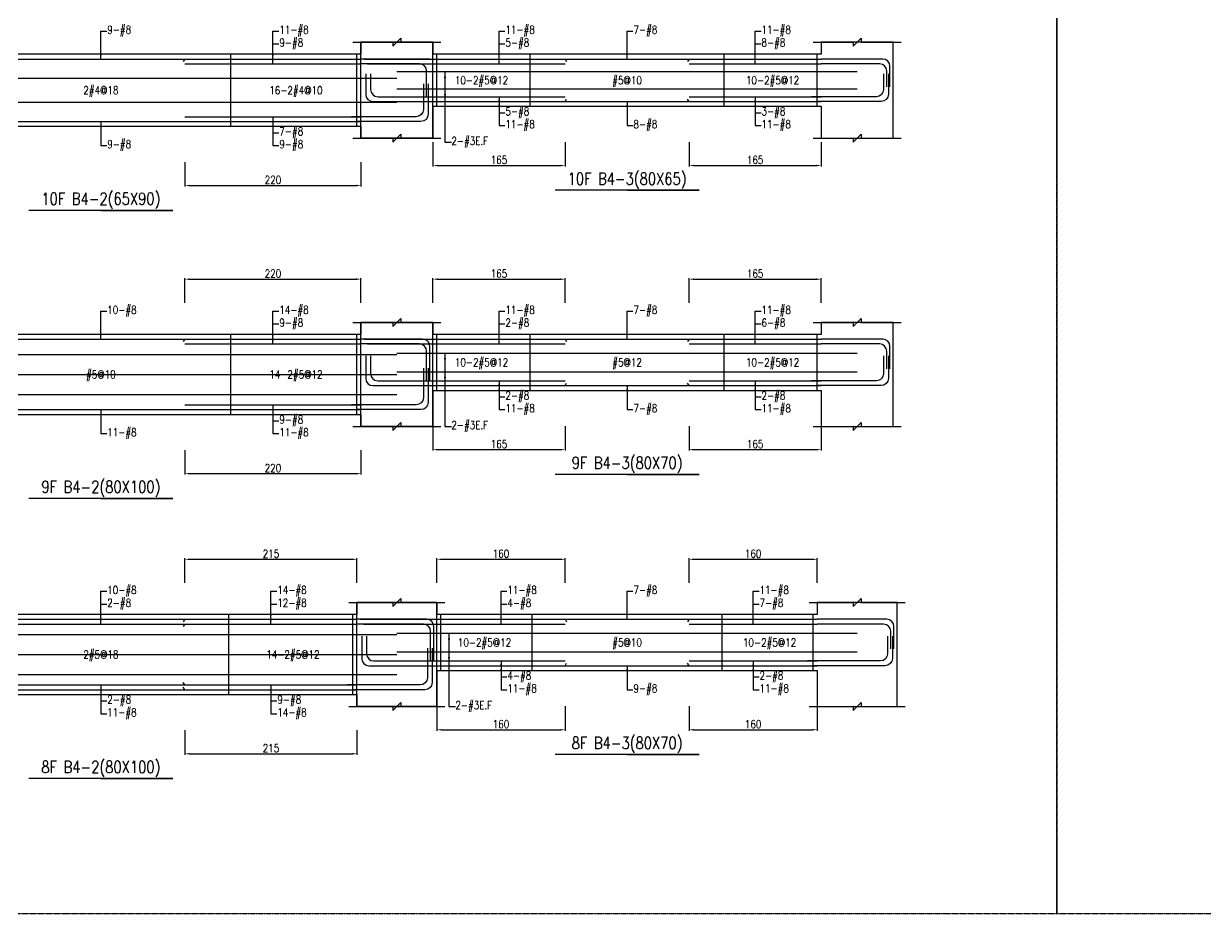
# Model space of a CAD drawing. Header units: millimetres. Extents: x 0 to 84580, y -12276 to 4373.
# Drawn here: x 28083 to 29560, y -3069 to -1957 of the extents above; entities that cross this region are included whole.
import ezdxf
from ezdxf.enums import TextEntityAlignment as Align

# ---------------------------------------------------------------- set-up
doc = ezdxf.new("R2010")
doc.units = ezdxf.units.MM
doc.header["$MEASUREMENT"] = 0
doc.linetypes.add('CENTER', pattern=[2, 1.25, -0.25, 0.25, -0.25])
for name, color, linetype in [('S-DIM', 2, 'Continuous'), ('S-GRID', 1, 'CENTER'), ('S-LEADER', 2, 'Continuous'), ('S-RC', 130, 'Continuous'), ('S-REINF', 6, 'Continuous'), ('S-TEXT', 2, 'Continuous')]:
    doc.layers.add(name, color=color, linetype=linetype)
doc.styles.add('CS4', font='romans.shx', dxfattribs={"width": 0.8, "bigfont": 'lsp.shx'})
doc.styles.get("Standard").update_dxf_attribs({"font": 'arial.ttf'})
doc.dimstyles.new('ISO-25', dxfattribs={"dimtxt": 2.5, "dimasz": 2.5, "dimexe": 1.25, "dimexo": 0.625, "dimtad": 1, "dimtxsty": 'Standard', "dimcen": 2.5, "dimadec": 0, "dimazin": 0, "dimtfac": 1, "dimtmove": 0, "dimatfit": 3, "dimfxl": 0, "dimarcsym": 0})

# ---------------------------------------------------------------- blocks, each defined once
blk = doc.blocks.new('*D764')
at = {"layer": 'DEFPOINTS', "color": 0, "transparency": 16777216}
for p in [(28499.4, -2626.6), (28284.4, -2656.6), (28499.4, -2656.6)]:
    blk.add_point(p, dxfattribs=at)
at = {"layer": 'S-DIM', "color": 0, "lineweight": -2, "transparency": 16777216}
for p, q in [((28284.4, -2656), (28284.4, -2625.3)), ((28290.4, -2626.6), (28493.4, -2626.6)), ((28499.4, -2656), (28499.4, -2625.3))]:
    blk.add_line(p, q, dxfattribs=at)
at = {"layer": 'S-DIM', "color": 0, "transparency": 16777216}
for points in [[(28290.4, -2625.6), (28290.4, -2627.6), (28284.4, -2626.6)], [(28493.4, -2625.6), (28493.4, -2627.6), (28499.4, -2626.6)]]:
    blk.add_solid(points, dxfattribs=at)
at = {"layer": 'S-DIM', "color": 0, "transparency": 16777216, "insert": (28391.9, -2619.6), "char_height": 10, "attachment_point": 5, "style": 'CS4'}
blk.add_mtext('215', dxfattribs=at)
blk = doc.blocks.new('*D766')
at = {"layer": 'DEFPOINTS', "color": 0, "transparency": 16777216}
for p in [(28284.4, -2839.6), (28499.4, -2839.6), (28499.4, -2869.6)]:
    blk.add_point(p, dxfattribs=at)
at = {"layer": 'S-DIM', "color": 0, "lineweight": -2, "transparency": 16777216}
for p, q in [((28284.4, -2840.2), (28284.4, -2870.8)), ((28499.4, -2840.2), (28499.4, -2870.8)), ((28290.4, -2869.6), (28493.4, -2869.6))]:
    blk.add_line(p, q, dxfattribs=at)
at = {"layer": 'S-DIM', "color": 0, "transparency": 16777216}
for points in [[(28290.4, -2868.6), (28290.4, -2870.6), (28284.4, -2869.6)], [(28493.4, -2868.6), (28493.4, -2870.6), (28499.4, -2869.6)]]:
    blk.add_solid(points, dxfattribs=at)
at = {"layer": 'S-DIM', "color": 0, "transparency": 16777216, "insert": (28391.9, -2862.6), "char_height": 10, "attachment_point": 5, "style": 'CS4'}
blk.add_mtext('215', dxfattribs=at)
blk = doc.blocks.new('*D768')
at = {"layer": 'DEFPOINTS', "color": 0, "transparency": 16777216}
for p in [(28504.4, -2276.6), (28284.4, -2306.6), (28504.4, -2306.6)]:
    blk.add_point(p, dxfattribs=at)
at = {"layer": 'S-DIM', "color": 0, "lineweight": -2, "transparency": 16777216}
for p, q in [((28284.4, -2306), (28284.4, -2275.3)), ((28290.4, -2276.6), (28498.4, -2276.6)), ((28504.4, -2306), (28504.4, -2275.3))]:
    blk.add_line(p, q, dxfattribs=at)
at = {"layer": 'S-DIM', "color": 0, "transparency": 16777216}
for points in [[(28290.4, -2275.6), (28290.4, -2277.6), (28284.4, -2276.6)], [(28498.4, -2275.6), (28498.4, -2277.6), (28504.4, -2276.6)]]:
    blk.add_solid(points, dxfattribs=at)
at = {"layer": 'S-DIM', "color": 0, "transparency": 16777216, "insert": (28394.4, -2269.6), "char_height": 10, "attachment_point": 5, "style": 'CS4'}
blk.add_mtext('220', dxfattribs=at)
blk = doc.blocks.new('*D770')
at = {"layer": 'DEFPOINTS', "color": 0, "transparency": 16777216}
for p in [(28284.4, -2489.6), (28504.4, -2489.6), (28504.4, -2519.6)]:
    blk.add_point(p, dxfattribs=at)
at = {"layer": 'S-DIM', "color": 0, "lineweight": -2, "transparency": 16777216}
for p, q in [((28284.4, -2490.2), (28284.4, -2520.8)), ((28504.4, -2490.2), (28504.4, -2520.8)), ((28290.4, -2519.6), (28498.4, -2519.6))]:
    blk.add_line(p, q, dxfattribs=at)
at = {"layer": 'S-DIM', "color": 0, "transparency": 16777216}
for points in [[(28290.4, -2518.6), (28290.4, -2520.6), (28284.4, -2519.6)], [(28498.4, -2518.6), (28498.4, -2520.6), (28504.4, -2519.6)]]:
    blk.add_solid(points, dxfattribs=at)
at = {"layer": 'S-DIM', "color": 0, "transparency": 16777216, "insert": (28394.4, -2512.6), "char_height": 10, "attachment_point": 5, "style": 'CS4'}
blk.add_mtext('220', dxfattribs=at)
blk = doc.blocks.new('*D774')
at = {"layer": 'DEFPOINTS', "color": 0, "transparency": 16777216}
for p in [(28284.4, -2129.6), (28504.4, -2129.6), (28504.4, -2159.6)]:
    blk.add_point(p, dxfattribs=at)
at = {"layer": 'S-DIM', "color": 0, "lineweight": -2, "transparency": 16777216}
for p, q in [((28284.4, -2130.2), (28284.4, -2160.8)), ((28504.4, -2130.2), (28504.4, -2160.8)), ((28290.4, -2159.6), (28498.4, -2159.6))]:
    blk.add_line(p, q, dxfattribs=at)
at = {"layer": 'S-DIM', "color": 0, "transparency": 16777216}
for points in [[(28290.4, -2158.6), (28290.4, -2160.6), (28284.4, -2159.6)], [(28498.4, -2158.6), (28498.4, -2160.6), (28504.4, -2159.6)]]:
    blk.add_solid(points, dxfattribs=at)
at = {"layer": 'S-DIM', "color": 0, "transparency": 16777216, "insert": (28394.4, -2152.6), "char_height": 10, "attachment_point": 5, "style": 'CS4'}
blk.add_mtext('220', dxfattribs=at)
blk = doc.blocks.new('*D783')
at = {"layer": 'DEFPOINTS', "color": 0, "transparency": 16777216}
for p in [(28759.4, -2626.6), (28599.4, -2656.6), (28759.4, -2656.6)]:
    blk.add_point(p, dxfattribs=at)
at = {"layer": 'S-DIM', "color": 0, "lineweight": -2, "transparency": 16777216}
for p, q in [((28599.4, -2656), (28599.4, -2625.3)), ((28605.4, -2626.6), (28753.4, -2626.6)), ((28759.4, -2656), (28759.4, -2625.3))]:
    blk.add_line(p, q, dxfattribs=at)
at = {"layer": 'S-DIM', "color": 0, "transparency": 16777216}
for points in [[(28605.4, -2625.6), (28605.4, -2627.6), (28599.4, -2626.6)], [(28753.4, -2625.6), (28753.4, -2627.6), (28759.4, -2626.6)]]:
    blk.add_solid(points, dxfattribs=at)
at = {"layer": 'S-DIM', "color": 0, "transparency": 16777216, "insert": (28679.4, -2619.6), "char_height": 10, "attachment_point": 5, "style": 'CS4'}
blk.add_mtext('160', dxfattribs=at)
blk = doc.blocks.new('*D784')
at = {"layer": 'DEFPOINTS', "color": 0, "transparency": 16777216}
for p in [(29074.4, -2626.6), (28914.4, -2656.6), (29074.4, -2656.6)]:
    blk.add_point(p, dxfattribs=at)
at = {"layer": 'S-DIM', "color": 0, "lineweight": -2, "transparency": 16777216}
for p, q in [((28914.4, -2656), (28914.4, -2625.3)), ((28920.4, -2626.6), (29068.4, -2626.6)), ((29074.4, -2656), (29074.4, -2625.3))]:
    blk.add_line(p, q, dxfattribs=at)
at = {"layer": 'S-DIM', "color": 0, "transparency": 16777216}
for points in [[(28920.4, -2625.6), (28920.4, -2627.6), (28914.4, -2626.6)], [(29068.4, -2625.6), (29068.4, -2627.6), (29074.4, -2626.6)]]:
    blk.add_solid(points, dxfattribs=at)
at = {"layer": 'S-DIM', "color": 0, "transparency": 16777216, "insert": (28994.4, -2619.6), "char_height": 10, "attachment_point": 5, "style": 'CS4'}
blk.add_mtext('160', dxfattribs=at)
blk = doc.blocks.new('*D785')
at = {"layer": 'DEFPOINTS', "color": 0, "transparency": 16777216}
for p in [(28599.4, -2809.6), (28759.4, -2809.6), (28759.4, -2839.6)]:
    blk.add_point(p, dxfattribs=at)
at = {"layer": 'S-DIM', "color": 0, "lineweight": -2, "transparency": 16777216}
for p, q in [((28599.4, -2810.2), (28599.4, -2840.8)), ((28759.4, -2810.2), (28759.4, -2840.8)), ((28605.4, -2839.6), (28753.4, -2839.6))]:
    blk.add_line(p, q, dxfattribs=at)
at = {"layer": 'S-DIM', "color": 0, "transparency": 16777216}
for points in [[(28605.4, -2838.6), (28605.4, -2840.6), (28599.4, -2839.6)], [(28753.4, -2838.6), (28753.4, -2840.6), (28759.4, -2839.6)]]:
    blk.add_solid(points, dxfattribs=at)
at = {"layer": 'S-DIM', "color": 0, "transparency": 16777216, "insert": (28679.4, -2832.6), "char_height": 10, "attachment_point": 5, "style": 'CS4'}
blk.add_mtext('160', dxfattribs=at)
blk = doc.blocks.new('*D786')
at = {"layer": 'DEFPOINTS', "color": 0, "transparency": 16777216}
for p in [(28914.4, -2809.6), (29074.4, -2809.6), (29074.4, -2839.6)]:
    blk.add_point(p, dxfattribs=at)
at = {"layer": 'S-DIM', "color": 0, "lineweight": -2, "transparency": 16777216}
for p, q in [((28914.4, -2810.2), (28914.4, -2840.8)), ((29074.4, -2810.2), (29074.4, -2840.8)), ((28920.4, -2839.6), (29068.4, -2839.6))]:
    blk.add_line(p, q, dxfattribs=at)
at = {"layer": 'S-DIM', "color": 0, "transparency": 16777216}
for points in [[(28920.4, -2838.6), (28920.4, -2840.6), (28914.4, -2839.6)], [(29068.4, -2838.6), (29068.4, -2840.6), (29074.4, -2839.6)]]:
    blk.add_solid(points, dxfattribs=at)
at = {"layer": 'S-DIM', "color": 0, "transparency": 16777216, "insert": (28994.4, -2832.6), "char_height": 10, "attachment_point": 5, "style": 'CS4'}
blk.add_mtext('160', dxfattribs=at)
blk = doc.blocks.new('*D789')
at = {"layer": 'DEFPOINTS', "color": 0, "transparency": 16777216}
for p in [(28759.4, -2276.6), (28594.4, -2306.6), (28759.4, -2306.6)]:
    blk.add_point(p, dxfattribs=at)
at = {"layer": 'S-DIM', "color": 0, "lineweight": -2, "transparency": 16777216}
for p, q in [((28594.4, -2306), (28594.4, -2275.3)), ((28600.4, -2276.6), (28753.4, -2276.6)), ((28759.4, -2306), (28759.4, -2275.3))]:
    blk.add_line(p, q, dxfattribs=at)
at = {"layer": 'S-DIM', "color": 0, "transparency": 16777216}
for points in [[(28600.4, -2275.6), (28600.4, -2277.6), (28594.4, -2276.6)], [(28753.4, -2275.6), (28753.4, -2277.6), (28759.4, -2276.6)]]:
    blk.add_solid(points, dxfattribs=at)
at = {"layer": 'S-DIM', "color": 0, "transparency": 16777216, "insert": (28676.9, -2269.6), "char_height": 10, "attachment_point": 5, "style": 'CS4'}
blk.add_mtext('165', dxfattribs=at)
blk = doc.blocks.new('*D790')
at = {"layer": 'DEFPOINTS', "color": 0, "transparency": 16777216}
for p in [(29079.4, -2276.6), (28914.4, -2306.6), (29079.4, -2306.6)]:
    blk.add_point(p, dxfattribs=at)
at = {"layer": 'S-DIM', "color": 0, "lineweight": -2, "transparency": 16777216}
for p, q in [((28914.4, -2306), (28914.4, -2275.3)), ((28920.4, -2276.6), (29073.4, -2276.6)), ((29079.4, -2306), (29079.4, -2275.3))]:
    blk.add_line(p, q, dxfattribs=at)
at = {"layer": 'S-DIM', "color": 0, "transparency": 16777216}
for points in [[(28920.4, -2275.6), (28920.4, -2277.6), (28914.4, -2276.6)], [(29073.4, -2275.6), (29073.4, -2277.6), (29079.4, -2276.6)]]:
    blk.add_solid(points, dxfattribs=at)
at = {"layer": 'S-DIM', "color": 0, "transparency": 16777216, "insert": (28996.9, -2269.6), "char_height": 10, "attachment_point": 5, "style": 'CS4'}
blk.add_mtext('165', dxfattribs=at)
blk = doc.blocks.new('*D791')
at = {"layer": 'DEFPOINTS', "color": 0, "transparency": 16777216}
for p in [(28594.4, -2459.6), (28759.4, -2459.6), (28759.4, -2489.6)]:
    blk.add_point(p, dxfattribs=at)
at = {"layer": 'S-DIM', "color": 0, "lineweight": -2, "transparency": 16777216}
for p, q in [((28594.4, -2460.2), (28594.4, -2490.8)), ((28759.4, -2460.2), (28759.4, -2490.8)), ((28600.4, -2489.6), (28753.4, -2489.6))]:
    blk.add_line(p, q, dxfattribs=at)
at = {"layer": 'S-DIM', "color": 0, "transparency": 16777216}
for points in [[(28600.4, -2488.6), (28600.4, -2490.6), (28594.4, -2489.6)], [(28753.4, -2488.6), (28753.4, -2490.6), (28759.4, -2489.6)]]:
    blk.add_solid(points, dxfattribs=at)
at = {"layer": 'S-DIM', "color": 0, "transparency": 16777216, "insert": (28676.9, -2482.6), "char_height": 10, "attachment_point": 5, "style": 'CS4'}
blk.add_mtext('165', dxfattribs=at)
blk = doc.blocks.new('*D792')
at = {"layer": 'DEFPOINTS', "color": 0, "transparency": 16777216}
for p in [(28914.4, -2459.6), (29079.4, -2459.6), (29079.4, -2489.6)]:
    blk.add_point(p, dxfattribs=at)
at = {"layer": 'S-DIM', "color": 0, "lineweight": -2, "transparency": 16777216}
for p, q in [((28914.4, -2460.2), (28914.4, -2490.8)), ((29079.4, -2460.2), (29079.4, -2490.8)), ((28920.4, -2489.6), (29073.4, -2489.6))]:
    blk.add_line(p, q, dxfattribs=at)
at = {"layer": 'S-DIM', "color": 0, "transparency": 16777216}
for points in [[(28920.4, -2488.6), (28920.4, -2490.6), (28914.4, -2489.6)], [(29073.4, -2488.6), (29073.4, -2490.6), (29079.4, -2489.6)]]:
    blk.add_solid(points, dxfattribs=at)
at = {"layer": 'S-DIM', "color": 0, "transparency": 16777216, "insert": (28996.9, -2482.6), "char_height": 10, "attachment_point": 5, "style": 'CS4'}
blk.add_mtext('165', dxfattribs=at)
blk = doc.blocks.new('*D795')
at = {"layer": 'DEFPOINTS', "color": 0, "transparency": 16777216}
for p in [(28594.4, -2104.6), (28759.4, -2104.6), (28759.4, -2134.6)]:
    blk.add_point(p, dxfattribs=at)
at = {"layer": 'S-DIM', "color": 0, "lineweight": -2, "transparency": 16777216}
for p, q in [((28594.4, -2105.2), (28594.4, -2135.8)), ((28759.4, -2105.2), (28759.4, -2135.8)), ((28600.4, -2134.6), (28753.4, -2134.6))]:
    blk.add_line(p, q, dxfattribs=at)
at = {"layer": 'S-DIM', "color": 0, "transparency": 16777216}
for points in [[(28600.4, -2133.6), (28600.4, -2135.6), (28594.4, -2134.6)], [(28753.4, -2133.6), (28753.4, -2135.6), (28759.4, -2134.6)]]:
    blk.add_solid(points, dxfattribs=at)
at = {"layer": 'S-DIM', "color": 0, "transparency": 16777216, "insert": (28676.9, -2127.6), "char_height": 10, "attachment_point": 5, "style": 'CS4'}
blk.add_mtext('165', dxfattribs=at)
blk = doc.blocks.new('*D796')
at = {"layer": 'DEFPOINTS', "color": 0, "transparency": 16777216}
for p in [(28914.4, -2104.6), (29079.4, -2104.6), (29079.4, -2134.6)]:
    blk.add_point(p, dxfattribs=at)
at = {"layer": 'S-DIM', "color": 0, "lineweight": -2, "transparency": 16777216}
for p, q in [((28914.4, -2105.2), (28914.4, -2135.8)), ((29079.4, -2105.2), (29079.4, -2135.8)), ((28920.4, -2134.6), (29073.4, -2134.6))]:
    blk.add_line(p, q, dxfattribs=at)
at = {"layer": 'S-DIM', "color": 0, "transparency": 16777216}
for points in [[(28920.4, -2133.6), (28920.4, -2135.6), (28914.4, -2134.6)], [(29073.4, -2133.6), (29073.4, -2135.6), (29079.4, -2134.6)]]:
    blk.add_solid(points, dxfattribs=at)
at = {"layer": 'S-DIM', "color": 0, "transparency": 16777216, "insert": (28996.9, -2127.6), "char_height": 10, "attachment_point": 5, "style": 'CS4'}
blk.add_mtext('165', dxfattribs=at)

msp = doc.modelspace()

# ---------------------------------------------------------------- linework, layer by layer
at = {"layer": 'S-GRID'}
for points in [[(26145, -3069), (29374, -3069), (29374, -1000), (26145, -1000), (26145, -3069)], [(29374, -3069), (32603, -3069), (32603, -1000), (29374, -1000), (29374, -3069)]]:
    msp.add_lwpolyline(points, dxfattribs=at)
at = {"layer": 'S-RC'}
for points in [[(28494.395, -1980.575), (28544.395, -1980.585), (28544.394, -1985.585), (28554.396, -1975.587), (28554.395, -1980.587), (28604.395, -1980.597)], [(28494.395, -1980.575), (28544.395, -1980.585), (28544.394, -1985.585), (28554.396, -1975.587), (28554.395, -1980.587), (28604.395, -1980.597)], [(29069.395, -1980.575), (29119.395, -1980.585), (29119.394, -1985.585), (29129.396, -1975.587), (29129.395, -1980.587), (29179.395, -1980.597)], [(28504.395, -2085.575), (28504.395, -2100.575), (28594.395, -2100.575), (28594.395, -1980.575), (28504.395, -1980.575), (28504.395, -1995.575)], [(28594.395, -2060.575), (28594.395, -2100.575), (28504.395, -2100.575), (28504.395, -1980.575), (28594.395, -1980.575), (28594.395, -1995.575)], [(29079.395, -2060.575), (29079.395, -2100.575), (29169.395, -2100.575), (29169.395, -1980.575), (29079.395, -1980.575), (29079.395, -1995.575)], [(28504.395, -1995.575), (27854.395, -1995.575)], [(29079.395, -1995.575), (28594.395, -1995.575)], [(28594.395, -2060.575), (29079.395, -2060.575)], [(27854.395, -2085.575), (28504.395, -2085.575)], [(28494.395, -2100.575), (28544.395, -2100.585), (28544.394, -2105.585), (28554.396, -2095.587), (28554.395, -2100.587), (28604.395, -2100.597)], [(28494.395, -2100.575), (28544.395, -2100.585), (28544.394, -2105.585), (28554.396, -2095.587), (28554.395, -2100.587), (28604.395, -2100.597)], [(29069.395, -2100.575), (29119.395, -2100.585), (29119.394, -2105.585), (29129.396, -2095.587), (29129.395, -2100.587), (29179.395, -2100.597)], [(28836.895, -2165.575), (28926.895, -2165.575), (28746.895, -2165.575)], [(28179.395, -2190.575), (28269.395, -2190.575), (28089.395, -2190.575)], [(28494.395, -2330.575), (28544.395, -2330.585), (28544.394, -2335.585), (28554.396, -2325.587), (28554.395, -2330.587), (28604.395, -2330.597)], [(28494.395, -2330.575), (28544.395, -2330.585), (28544.394, -2335.585), (28554.396, -2325.587), (28554.395, -2330.587), (28604.395, -2330.597)], [(28504.395, -2445.575), (28504.395, -2460.575), (28594.395, -2460.575), (28594.395, -2330.575), (28504.395, -2330.575), (28504.395, -2345.575)], [(28594.395, -2415.575), (28594.395, -2460.575), (28504.395, -2460.575), (28504.395, -2330.575), (28594.395, -2330.575), (28594.395, -2345.575)], [(29069.395, -2330.575), (29119.395, -2330.585), (29119.394, -2335.585), (29129.396, -2325.587), (29129.395, -2330.587), (29179.395, -2330.597)], [(29079.395, -2415.575), (29079.395, -2460.575), (29169.395, -2460.575), (29169.395, -2330.575), (29079.395, -2330.575), (29079.395, -2345.575)], [(28504.395, -2345.575), (27854.395, -2345.575)], [(29079.395, -2345.575), (28594.395, -2345.575)], [(28594.395, -2415.575), (29079.395, -2415.575)], [(27854.395, -2445.575), (28504.395, -2445.575)], [(28494.395, -2460.575), (28544.395, -2460.585), (28544.394, -2465.585), (28554.396, -2455.587), (28554.395, -2460.587), (28604.395, -2460.597)], [(28494.395, -2460.575), (28544.395, -2460.585), (28544.394, -2465.585), (28554.396, -2455.587), (28554.395, -2460.587), (28604.395, -2460.597)], [(29069.395, -2460.575), (29119.395, -2460.585), (29119.394, -2465.585), (29129.396, -2455.587), (29129.395, -2460.587), (29179.395, -2460.597)], [(28836.895, -2520.575), (28926.895, -2520.575), (28746.895, -2520.575)], [(28179.395, -2550.575), (28269.395, -2550.575), (28089.395, -2550.575)], [(28489.395, -2680.575), (28544.395, -2680.586), (28544.394, -2685.586), (28554.396, -2675.588), (28554.395, -2680.588), (28609.395, -2680.599)], [(28489.395, -2680.575), (28544.395, -2680.586), (28544.394, -2685.586), (28554.396, -2675.588), (28554.395, -2680.588), (28609.395, -2680.599)], [(28499.395, -2795.575), (28499.395, -2810.575), (28599.395, -2810.575), (28599.395, -2680.575), (28499.395, -2680.575), (28499.395, -2695.575)], [(28599.395, -2765.575), (28599.395, -2810.575), (28499.395, -2810.575), (28499.395, -2680.575), (28599.395, -2680.575), (28599.395, -2695.575)], [(29064.395, -2680.575), (29119.395, -2680.586), (29119.394, -2685.586), (29129.396, -2675.588), (29129.395, -2680.588), (29184.395, -2680.599)], [(29074.395, -2765.575), (29074.395, -2810.575), (29174.395, -2810.575), (29174.395, -2680.575), (29074.395, -2680.575), (29074.395, -2695.575)], [(28499.395, -2695.575), (27859.395, -2695.575)], [(29074.395, -2695.575), (28599.395, -2695.575)], [(28599.395, -2765.575), (29074.395, -2765.575)], [(27859.395, -2795.575), (28499.395, -2795.575)], [(28489.395, -2810.575), (28544.395, -2810.586), (28544.394, -2815.586), (28554.396, -2805.588), (28554.395, -2810.588), (28609.395, -2810.599)], [(28489.395, -2810.575), (28544.395, -2810.586), (28544.394, -2815.586), (28554.396, -2805.588), (28554.395, -2810.588), (28609.395, -2810.599)], [(29064.395, -2810.575), (29119.395, -2810.586), (29119.394, -2815.586), (29129.396, -2805.588), (29129.395, -2810.588), (29184.395, -2810.599)], [(28836.895, -2870.575), (28926.895, -2870.575), (28746.895, -2870.575)], [(28179.395, -2900.575), (28269.395, -2900.575), (28089.395, -2900.575)]]:
    msp.add_lwpolyline(points, dxfattribs=at)
at = {"layer": 'S-REINF'}
for points in [[(28074.395, -2001.575), (28284.395, -2001.575)], [(28284.395, -2001.575), (28282.395, -2004.575)], [(28284.395, -2001.575), (28504.395, -2001.575)], [(28284.395, -2007.575), (28504.395, -2007.575)], [(28590.395, -2001.575), (28504.395, -2001.575)], [(28508.395, -2001.575), (28594.395, -2001.575)], [(28512.395, -2007.575), (28594.395, -2007.575)], [(28594.395, -2001.575), (28759.395, -2001.575)], [(28594.395, -2007.575), (28759.395, -2007.575)], [(28759.395, -2001.575), (28761.395, -2004.575)], [(28759.395, -2001.575), (28914.395, -2001.575)], [(28914.395, -2001.575), (28912.395, -2004.575)], [(28914.395, -2001.575), (29079.395, -2001.575)], [(28914.395, -2007.575), (29079.395, -2007.575)], [(28594.395, -2048.575), (28759.395, -2048.575)], [(28759.395, -2054.575), (28761.395, -2051.575)], [(28914.395, -2054.575), (28912.395, -2051.575)], [(28914.395, -2048.575), (29079.395, -2048.575)], [(28594.395, -2054.575), (28759.395, -2054.575)], [(28759.395, -2054.575), (28914.395, -2054.575)], [(28914.395, -2054.575), (29079.395, -2054.575)], [(28074.395, -2079.575), (28284.395, -2079.575)], [(28284.395, -2073.575), (28504.395, -2073.575)], [(28284.395, -2079.575), (28504.395, -2079.575)], [(28074.395, -2351.575), (28284.395, -2351.575)], [(28284.395, -2351.575), (28282.395, -2354.575)], [(28284.395, -2351.575), (28504.395, -2351.575)], [(28284.395, -2357.575), (28504.395, -2357.575)], [(28508.395, -2351.575), (28594.395, -2351.575)], [(28512.395, -2357.575), (28594.395, -2357.575)], [(28594.395, -2351.575), (28759.395, -2351.575)], [(28594.395, -2357.575), (28759.395, -2357.575)], [(28759.395, -2351.575), (28761.395, -2354.575)], [(28759.395, -2351.575), (28914.395, -2351.575)], [(28914.395, -2351.575), (28912.395, -2354.575)], [(28914.395, -2351.575), (29079.395, -2351.575)], [(28914.395, -2357.575), (29079.395, -2357.575)], [(28594.395, -2403.575), (28759.395, -2403.575)], [(28759.395, -2409.575), (28761.395, -2406.575)], [(28914.395, -2409.575), (28912.395, -2406.575)], [(28914.395, -2403.575), (29079.395, -2403.575)], [(28594.395, -2409.575), (28759.395, -2409.575)], [(28759.395, -2409.575), (28914.395, -2409.575)], [(28914.395, -2409.575), (29079.395, -2409.575)], [(28284.395, -2433.575), (28504.395, -2433.575)], [(28074.395, -2439.575), (28284.395, -2439.575)], [(28284.395, -2439.575), (28504.395, -2439.575)], [(28074.395, -2701.575), (28284.395, -2701.575)], [(28284.395, -2701.575), (28282.395, -2704.575)], [(28284.395, -2701.575), (28499.395, -2701.575)], [(28503.395, -2701.575), (28599.395, -2701.575)], [(28599.395, -2701.575), (28759.395, -2701.575)], [(28759.395, -2701.575), (28761.395, -2704.575)], [(28759.395, -2701.575), (28914.395, -2701.575)], [(28914.395, -2701.575), (28912.395, -2704.575)], [(28914.395, -2701.575), (29074.395, -2701.575)], [(28074.395, -2707.575), (28284.395, -2707.575)], [(28284.395, -2707.575), (28282.395, -2710.575)], [(28284.395, -2707.575), (28499.395, -2707.575)], [(28507.395, -2707.575), (28599.395, -2707.575)], [(28599.395, -2707.575), (28759.395, -2707.575)], [(28914.395, -2707.575), (29074.395, -2707.575)], [(28599.395, -2753.575), (28759.395, -2753.575)], [(28599.395, -2759.575), (28759.395, -2759.575)], [(28759.395, -2759.575), (28761.395, -2756.575)], [(28759.395, -2759.575), (28914.395, -2759.575)], [(28914.395, -2759.575), (28912.395, -2756.575)], [(28914.395, -2753.575), (29074.395, -2753.575)], [(28914.395, -2759.575), (29074.395, -2759.575)], [(28074.395, -2783.575), (28284.395, -2783.575)], [(28074.395, -2789.575), (28284.395, -2789.575)], [(28284.395, -2783.575), (28282.395, -2780.575)], [(28284.395, -2789.575), (28282.395, -2786.575)], [(28284.395, -2783.575), (28499.395, -2783.575)], [(28284.395, -2789.575), (28499.395, -2789.575)]]:
    msp.add_lwpolyline(points, dxfattribs=at)
at = {"layer": 'S-REINF', "color": 1}
for points in [[(28341.895, -2085.575), (28341.895, -1995.575)], [(28499.395, -2085.575), (28499.395, -1995.575)], [(28599.395, -2060.575), (28599.395, -1995.575)], [(28715.645, -2060.575), (28715.645, -1995.575)], [(28958.145, -2060.575), (28958.145, -1995.575)], [(29074.395, -2060.575), (29074.395, -1995.575)], [(28549.395, -2017.242), (29124.395, -2017.242)], [(27809.395, -2025.575), (28549.395, -2025.575)], [(28549.395, -2038.908), (29124.395, -2038.908)], [(27809.395, -2055.575), (28549.395, -2055.575)], [(28341.895, -2445.575), (28341.895, -2345.575)], [(28499.395, -2445.575), (28499.395, -2345.575)], [(28599.395, -2415.575), (28599.395, -2345.575)], [(28715.645, -2415.575), (28715.645, -2345.575)], [(28958.145, -2415.575), (28958.145, -2345.575)], [(29074.395, -2415.575), (29074.395, -2345.575)], [(27809.395, -2370.575), (28549.395, -2370.575)], [(28549.395, -2368.908), (29124.395, -2368.908)], [(27809.395, -2395.575), (28549.395, -2395.575)], [(28549.395, -2392.242), (29124.395, -2392.242)], [(27809.395, -2420.575), (28549.395, -2420.575)], [(28339.395, -2795.575), (28339.395, -2695.575)], [(28494.395, -2795.575), (28494.395, -2695.575)], [(28604.395, -2765.575), (28604.395, -2695.575)], [(28718.145, -2765.575), (28718.145, -2695.575)], [(28955.645, -2765.575), (28955.645, -2695.575)], [(29069.395, -2765.575), (29069.395, -2695.575)], [(27809.395, -2720.575), (28549.395, -2720.575)], [(28549.395, -2718.908), (29124.395, -2718.908)], [(27809.395, -2745.575), (28549.395, -2745.575)], [(28549.395, -2742.242), (29124.395, -2742.242)], [(27809.395, -2770.575), (28549.395, -2770.575)]]:
    msp.add_lwpolyline(points, dxfattribs=at)
at = {"layer": 'S-REINF'}
for points in [[(28586.395, -2048.575), (28586.395, -2016.575, 0.41421356), (28577.395, -2007.575), (28504.395, -2007.575)], [(29165.395, -2036.075), (29165.395, -2010.575, 0.41421356), (29156.395, -2001.575), (29079.395, -2001.575)], [(29161.395, -2036.075), (29161.395, -2016.575, 0.41421356), (29152.395, -2007.575), (29079.395, -2007.575)], [(28510.395, -2020.075), (28510.395, -2045.575, 0.41421356), (28519.395, -2054.575), (28594.395, -2054.575)], [(28516.395, -2020.075), (28516.395, -2039.575, 0.41421356), (28525.395, -2048.575), (28594.395, -2048.575)], [(29157.395, -2020.075), (29157.395, -2039.575, -0.41421356), (29148.395, -2048.575), (29067.395, -2048.575)], [(29163.395, -2020.075), (29163.395, -2045.575, -0.41421356), (29154.395, -2054.575), (29073.395, -2054.575)], [(28582.395, -2032.575), (28582.395, -2064.575, -0.41421356), (28573.395, -2073.575), (28492.395, -2073.575)], [(28588.395, -2032.575), (28588.395, -2070.575, -0.41421356), (28579.395, -2079.575), (28498.395, -2079.575)], [(28590.395, -2403.575), (28590.395, -2360.575, 0.41421356), (28581.395, -2351.575), (28504.395, -2351.575)], [(28586.395, -2403.575), (28586.395, -2366.575, 0.41421356), (28577.395, -2357.575), (28504.395, -2357.575)], [(29165.395, -2388.575), (29165.395, -2360.575, 0.41421356), (29156.395, -2351.575), (29079.395, -2351.575)], [(29161.395, -2388.575), (29161.395, -2366.575, 0.41421356), (29152.395, -2357.575), (29079.395, -2357.575)], [(28510.395, -2372.575), (28510.395, -2400.575, 0.41421356), (28519.395, -2409.575), (28594.395, -2409.575)], [(28516.395, -2372.575), (28516.395, -2394.575, 0.41421356), (28525.395, -2403.575), (28594.395, -2403.575)], [(29157.395, -2372.575), (29157.395, -2394.575, -0.41421356), (29148.395, -2403.575), (29067.395, -2403.575)], [(29163.395, -2372.575), (29163.395, -2400.575, -0.41421356), (29154.395, -2409.575), (29073.395, -2409.575)], [(28582.395, -2387.575), (28582.395, -2424.575, -0.41421356), (28573.395, -2433.575), (28492.395, -2433.575)], [(28588.395, -2387.575), (28588.395, -2430.575, -0.41421356), (28579.395, -2439.575), (28498.395, -2439.575)], [(28595.395, -2753.575), (28595.395, -2710.575, 0.41421356), (28586.395, -2701.575), (28499.395, -2701.575)], [(29170.395, -2738.575), (29170.395, -2710.575, 0.41421356), (29161.395, -2701.575), (29074.395, -2701.575)], [(28591.395, -2753.575), (28591.395, -2716.575, 0.41421356), (28582.395, -2707.575), (28499.395, -2707.575)], [(29166.395, -2738.575), (29166.395, -2716.575, 0.41421356), (29157.395, -2707.575), (29074.395, -2707.575)], [(28505.395, -2722.575), (28505.395, -2750.575, 0.41421356), (28514.395, -2759.575), (28599.395, -2759.575)], [(28511.395, -2722.575), (28511.395, -2744.575, 0.41421356), (28520.395, -2753.575), (28599.395, -2753.575)], [(29162.395, -2722.575), (29162.395, -2744.575, -0.41421356), (29153.395, -2753.575), (29062.395, -2753.575)], [(29168.395, -2722.575), (29168.395, -2750.575, -0.41421356), (29159.395, -2759.575), (29068.395, -2759.575)], [(28587.395, -2737.575), (28587.395, -2774.575, -0.41421356), (28578.395, -2783.575), (28487.395, -2783.575)], [(28593.395, -2737.575), (28593.395, -2780.575, -0.41421356), (28584.395, -2789.575), (28493.395, -2789.575)]]:
    msp.add_lwpolyline(points, format="xyb", dxfattribs=at)

# ---------------------------------------------------------------- texts
at = {"layer": 'S-LEADER', "char_height": 10, "attachment_point": 4, "style": 'CS4'}
for s, insert in [('9-#8', (28187.395, -1966.575)), ('11-#8', (28402.395, -1966.575)), ('11-#8', (28684.895, -1966.575)), ('7-#8', (28844.895, -1966.575)), ('11-#8', (29004.895, -1966.575)), ('9-#8', (28402.395, -1982.575)), ('5-#8', (28684.895, -1982.575)), ('8-#8', (29004.895, -1982.575)), ('5-#8', (28684.895, -2068.575)), ('3-#8', (29004.895, -2068.575)), ('11-#8', (28684.895, -2084.575)), ('8-#8', (28844.895, -2084.575)), ('11-#8', (29004.895, -2084.575)), ('7-#8', (28402.395, -2093.575)), ('9-#8', (28187.395, -2109.575)), ('9-#8', (28402.395, -2109.575)), ('10-#8', (28187.395, -2316.575)), ('14-#8', (28402.395, -2316.575)), ('11-#8', (28684.895, -2316.575)), ('7-#8', (28844.895, -2316.575)), ('11-#8', (29004.895, -2316.575)), ('9-#8', (28402.395, -2332.575)), ('2-#8', (28684.895, -2332.575)), ('6-#8', (29004.895, -2332.575)), ('2-#8', (28684.895, -2423.575)), ('2-#8', (29004.895, -2423.575)), ('11-#8', (28684.895, -2439.575)), ('7-#8', (28844.895, -2439.575)), ('11-#8', (29004.895, -2439.575)), ('9-#8', (28402.395, -2453.575)), ('11-#8', (28187.395, -2469.575)), ('11-#8', (28402.395, -2469.575)), ('10-#8', (28187.395, -2666.575)), ('14-#8', (28399.895, -2666.575)), ('11-#8', (28687.395, -2666.575)), ('7-#8', (28844.895, -2666.575)), ('11-#8', (29002.395, -2666.575)), ('2-#8', (28187.395, -2682.575)), ('12-#8', (28399.895, -2682.575)), ('4-#8', (28687.395, -2682.575)), ('7-#8', (29002.395, -2682.575)), ('4-#8', (28687.395, -2773.575)), ('2-#8', (29002.395, -2773.575)), ('11-#8', (28687.395, -2789.575)), ('9-#8', (28844.895, -2789.575)), ('11-#8', (29002.395, -2789.575)), ('2-#8', (28187.395, -2803.575)), ('9-#8', (28399.895, -2803.575)), ('11-#8', (28187.395, -2819.575)), ('14-#8', (28399.895, -2819.575))]:
    msp.add_mtext(s, dxfattribs=dict(at, insert=insert))
at = {"layer": 'S-LEADER', "color": 3, "char_height": 10, "attachment_point": 4, "style": 'CS4'}
for insert in [(28617.395, -2105.575), (28617.395, -2460.575), (28622.395, -2810.575)]:
    msp.add_mtext('2-#3E.F', dxfattribs=dict(at, insert=insert))
at = {"layer": 'S-RC', "style": 'CS4', "width": 0.8}
for s, p in [('10F B4-3(80X65)', (28836.895, -2158.575)), ('10F B4-2(65X90)', (28179.395, -2183.575)), ('9F B4-3(80X70)', (28836.895, -2513.575)), ('9F B4-2(80X100)', (28179.395, -2543.575)), ('8F B4-3(80X70)', (28836.895, -2863.575)), ('8F B4-2(80X100)', (28179.395, -2893.575))]:
    msp.add_text(s, height=15, dxfattribs=at).set_placement(p, align=Align.CENTER)
at = {"layer": 'S-TEXT', "color": 1, "style": 'CS4', "width": 0.8}
for s, p in [('10-2#5@12', (28655.02, -2033.075)), ('#5@10', (28836.895, -2033.075)), ('10-2#5@12', (29018.77, -2033.075)), ('2#4@18', (28179.395, -2045.575)), ('16-2#4@10', (28423.145, -2045.575)), ('10-2#5@12', (28655.02, -2385.575)), ('#5@12', (28836.895, -2385.575)), ('10-2#5@12', (29018.77, -2385.575)), ('#5@10', (28179.395, -2400.575)), ('14-2#5@12', (28423.145, -2400.575)), ('10-2#5@12', (28658.77, -2735.575)), ('#5@10', (28836.895, -2735.575)), ('10-2#5@12', (29015.02, -2735.575)), ('2#5@18', (28179.395, -2750.575)), ('14-2#5@12', (28419.395, -2750.575))]:
    msp.add_text(s, height=10, dxfattribs=at).set_placement(p, align=Align.CENTER)

# ---------------------------------------------------------------- dimensions: what is measured, and where the dimension line sits
at = {"layer": 'S-DIM'}
for p1, p2, distance, picture, middle in [((28594.395, -2104.575), (28759.395, -2104.575), -30, '*D795', (28676.895, -2127.575)), ((28914.395, -2104.575), (29079.395, -2104.575), -30, '*D796', (28996.895, -2127.575)), ((28284.395, -2129.575), (28504.395, -2129.575), -30, '*D774', (28394.395, -2152.575)), ((28284.395, -2306.575), (28504.395, -2306.575), 30, '*D768', (28394.395, -2269.575)), ((28594.395, -2306.575), (28759.395, -2306.575), 30, '*D789', (28676.895, -2269.575)), ((28914.395, -2306.575), (29079.395, -2306.575), 30, '*D790', (28996.895, -2269.575)), ((28594.395, -2459.575), (28759.395, -2459.575), -30, '*D791', (28676.895, -2482.575)), ((28914.395, -2459.575), (29079.395, -2459.575), -30, '*D792', (28996.895, -2482.575)), ((28284.395, -2489.575), (28504.395, -2489.575), -30, '*D770', (28394.395, -2512.575)), ((28284.395, -2656.575), (28499.395, -2656.575), 30, '*D764', (28391.895, -2619.575)), ((28599.395, -2656.575), (28759.395, -2656.575), 30, '*D783', (28679.395, -2619.575)), ((28914.395, -2656.575), (29074.395, -2656.575), 30, '*D784', (28994.395, -2619.575)), ((28599.395, -2809.575), (28759.395, -2809.575), -30, '*D785', (28679.395, -2832.575)), ((28914.395, -2809.575), (29074.395, -2809.575), -30, '*D786', (28994.395, -2832.575)), ((28284.395, -2839.575), (28499.395, -2839.575), -30, '*D766', (28391.895, -2862.575))]:
    dim = msp.add_aligned_dim(p1=p1, p2=p2, distance=distance, dimstyle='ISO-25', override={"dimtxt": 10, "dimasz": 6, "dimgap": 2, "dimtxsty": 'CS4'}, dxfattribs=at)
    dim.commit()
    dim.dimension.update_dxf_attribs({"geometry": picture, "text_midpoint": middle})

# ---------------------------------------------------------------- leaders
at = {"layer": 'S-LEADER', "annotation_type": 0, "has_hookline": 1, "hookline_direction": 0}
for points, override, text_width in [([(28179.395, -2001.575), (28179.395, -1966.575), (28186.77, -1966.575)], {"dimasz": 6, "dimtad": 0}, 30.857), ([(28394.395, -2001.575), (28394.395, -1966.575), (28401.77, -1966.575)], {"dimasz": 6, "dimtad": 0}, 37.333), ([(28676.895, -2001.575), (28676.895, -1966.575), (28684.27, -1966.575)], {"dimasz": 6, "dimtad": 0}, 37.333), ([(28836.895, -2001.575), (28836.895, -1966.575), (28844.27, -1966.575)], {"dimasz": 6, "dimtad": 0}, 30.857), ([(28996.895, -2001.575), (28996.895, -1966.575), (29004.27, -1966.575)], {"dimasz": 6, "dimtad": 0}, 37.333), ([(28394.395, -2007.575), (28394.395, -1982.575), (28401.77, -1982.575)], {"dimasz": 6, "dimtad": 0}, 30.857), ([(28676.895, -2007.575), (28676.895, -1982.575), (28684.27, -1982.575)], {"dimasz": 6, "dimtad": 0}, 30.857), ([(28996.895, -2007.575), (28996.895, -1982.575), (29004.27, -1982.575)], {"dimasz": 6, "dimtad": 0}, 30.857), ([(28609.395, -2038.908), (28609.395, -2105.575), (28616.77, -2105.575)], {"dimasz": 8, "dimtad": 0}, 49.524), ([(28676.895, -2048.575), (28676.895, -2068.575), (28684.27, -2068.575)], {"dimasz": 6, "dimtad": 0}, 30.857), ([(28996.895, -2048.575), (28996.895, -2068.575), (29004.27, -2068.575)], {"dimasz": 6, "dimtad": 0}, 30.857), ([(28676.895, -2054.575), (28676.895, -2084.575), (28684.27, -2084.575)], {"dimasz": 6, "dimtad": 0}, 37.333), ([(28836.895, -2054.575), (28836.895, -2084.575), (28844.27, -2084.575)], {"dimasz": 6, "dimtad": 0}, 30.857), ([(28996.895, -2054.575), (28996.895, -2084.575), (29004.27, -2084.575)], {"dimasz": 6, "dimtad": 0}, 37.333), ([(28179.395, -2079.575), (28179.395, -2109.575), (28186.77, -2109.575)], {"dimasz": 6, "dimtad": 0}, 30.857), ([(28394.395, -2073.575), (28394.395, -2093.575), (28401.77, -2093.575)], {"dimasz": 6, "dimtad": 0}, 30.857), ([(28394.395, -2079.575), (28394.395, -2109.575), (28401.77, -2109.575)], {"dimasz": 6, "dimtad": 0}, 30.857), ([(28179.395, -2351.575), (28179.395, -2316.575), (28186.77, -2316.575)], {"dimasz": 6, "dimtad": 0}, 37.333), ([(28394.395, -2351.575), (28394.395, -2316.575), (28401.77, -2316.575)], {"dimasz": 6, "dimtad": 0}, 37.333), ([(28676.895, -2351.575), (28676.895, -2316.575), (28684.27, -2316.575)], {"dimasz": 6, "dimtad": 0}, 37.333), ([(28836.895, -2351.575), (28836.895, -2316.575), (28844.27, -2316.575)], {"dimasz": 6, "dimtad": 0}, 30.857), ([(28996.895, -2351.575), (28996.895, -2316.575), (29004.27, -2316.575)], {"dimasz": 6, "dimtad": 0}, 37.333), ([(28394.395, -2357.575), (28394.395, -2332.575), (28401.77, -2332.575)], {"dimasz": 6, "dimtad": 0}, 30.857), ([(28676.895, -2357.575), (28676.895, -2332.575), (28684.27, -2332.575)], {"dimasz": 6, "dimtad": 0}, 30.857), ([(28996.895, -2357.575), (28996.895, -2332.575), (29004.27, -2332.575)], {"dimasz": 6, "dimtad": 0}, 30.476), ([(28609.395, -2392.242), (28609.395, -2460.575), (28616.77, -2460.575)], {"dimasz": 8, "dimtad": 0}, 49.524), ([(28676.895, -2403.575), (28676.895, -2423.575), (28684.27, -2423.575)], {"dimasz": 6, "dimtad": 0}, 30.857), ([(28996.895, -2403.575), (28996.895, -2423.575), (29004.27, -2423.575)], {"dimasz": 6, "dimtad": 0}, 30.857), ([(28676.895, -2409.575), (28676.895, -2439.575), (28684.27, -2439.575)], {"dimasz": 6, "dimtad": 0}, 37.333), ([(28836.895, -2409.575), (28836.895, -2439.575), (28844.27, -2439.575)], {"dimasz": 6, "dimtad": 0}, 30.857), ([(28996.895, -2409.575), (28996.895, -2439.575), (29004.27, -2439.575)], {"dimasz": 6, "dimtad": 0}, 37.333), ([(28394.395, -2433.575), (28394.395, -2453.575), (28401.77, -2453.575)], {"dimasz": 6, "dimtad": 0}, 30.857), ([(28179.395, -2439.575), (28179.395, -2469.575), (28186.77, -2469.575)], {"dimasz": 6, "dimtad": 0}, 37.333), ([(28394.395, -2439.575), (28394.395, -2469.575), (28401.77, -2469.575)], {"dimasz": 6, "dimtad": 0}, 37.333), ([(28179.395, -2701.575), (28179.395, -2666.575), (28186.77, -2666.575)], {"dimasz": 6, "dimtad": 0}, 37.333), ([(28391.895, -2701.575), (28391.895, -2666.575), (28399.27, -2666.575)], {"dimasz": 6, "dimtad": 0}, 37.333), ([(28679.395, -2701.575), (28679.395, -2666.575), (28686.77, -2666.575)], {"dimasz": 6, "dimtad": 0}, 37.333), ([(28836.895, -2701.575), (28836.895, -2666.575), (28844.27, -2666.575)], {"dimasz": 6, "dimtad": 0}, 30.857), ([(28994.395, -2701.575), (28994.395, -2666.575), (29001.77, -2666.575)], {"dimasz": 6, "dimtad": 0}, 37.333), ([(28179.395, -2707.575), (28179.395, -2682.575), (28186.77, -2682.575)], {"dimasz": 6, "dimtad": 0}, 30.857), ([(28391.895, -2707.575), (28391.895, -2682.575), (28399.27, -2682.575)], {"dimasz": 6, "dimtad": 0}, 37.333), ([(28679.395, -2707.575), (28679.395, -2682.575), (28686.77, -2682.575)], {"dimasz": 6, "dimtad": 0}, 30.857), ([(28994.395, -2707.575), (28994.395, -2682.575), (29001.77, -2682.575)], {"dimasz": 6, "dimtad": 0}, 30.857), ([(28614.395, -2742.242), (28614.395, -2810.575), (28621.77, -2810.575)], {"dimasz": 8, "dimtad": 0}, 49.524), ([(28679.395, -2753.575), (28679.395, -2773.575), (28686.77, -2773.575)], {"dimasz": 6, "dimtad": 0}, 30.857), ([(28679.395, -2759.575), (28679.395, -2789.575), (28686.77, -2789.575)], {"dimasz": 6, "dimtad": 0}, 37.333), ([(28836.895, -2759.575), (28836.895, -2789.575), (28844.27, -2789.575)], {"dimasz": 6, "dimtad": 0}, 30.857), ([(28994.395, -2753.575), (28994.395, -2773.575), (29001.77, -2773.575)], {"dimasz": 6, "dimtad": 0}, 30.857), ([(28994.395, -2759.575), (28994.395, -2789.575), (29001.77, -2789.575)], {"dimasz": 6, "dimtad": 0}, 37.333), ([(28179.395, -2783.575), (28179.395, -2803.575), (28186.77, -2803.575)], {"dimasz": 6, "dimtad": 0}, 30.857), ([(28179.395, -2789.575), (28179.395, -2819.575), (28186.77, -2819.575)], {"dimasz": 6, "dimtad": 0}, 37.333), ([(28391.895, -2783.575), (28391.895, -2803.575), (28399.27, -2803.575)], {"dimasz": 6, "dimtad": 0}, 30.857), ([(28391.895, -2789.575), (28391.895, -2819.575), (28399.27, -2819.575)], {"dimasz": 6, "dimtad": 0}, 37.333)]:
    msp.add_leader(points, dimstyle='ISO-25', override=override, dxfattribs=dict(at, text_width=text_width))
at = {"layer": 'S-LEADER'}
for points in [[(28609.395, -2017.242), (28609.395, -2105.575), (28617.395, -2105.575)], [(28609.395, -2368.908), (28609.395, -2460.575), (28617.395, -2460.575)], [(28614.395, -2718.908), (28614.395, -2810.575), (28622.395, -2810.575)]]:
    msp.add_leader(points, dimstyle='ISO-25', override={"dimasz": 8}, dxfattribs=at)

doc.saveas('drawing.dxf')
